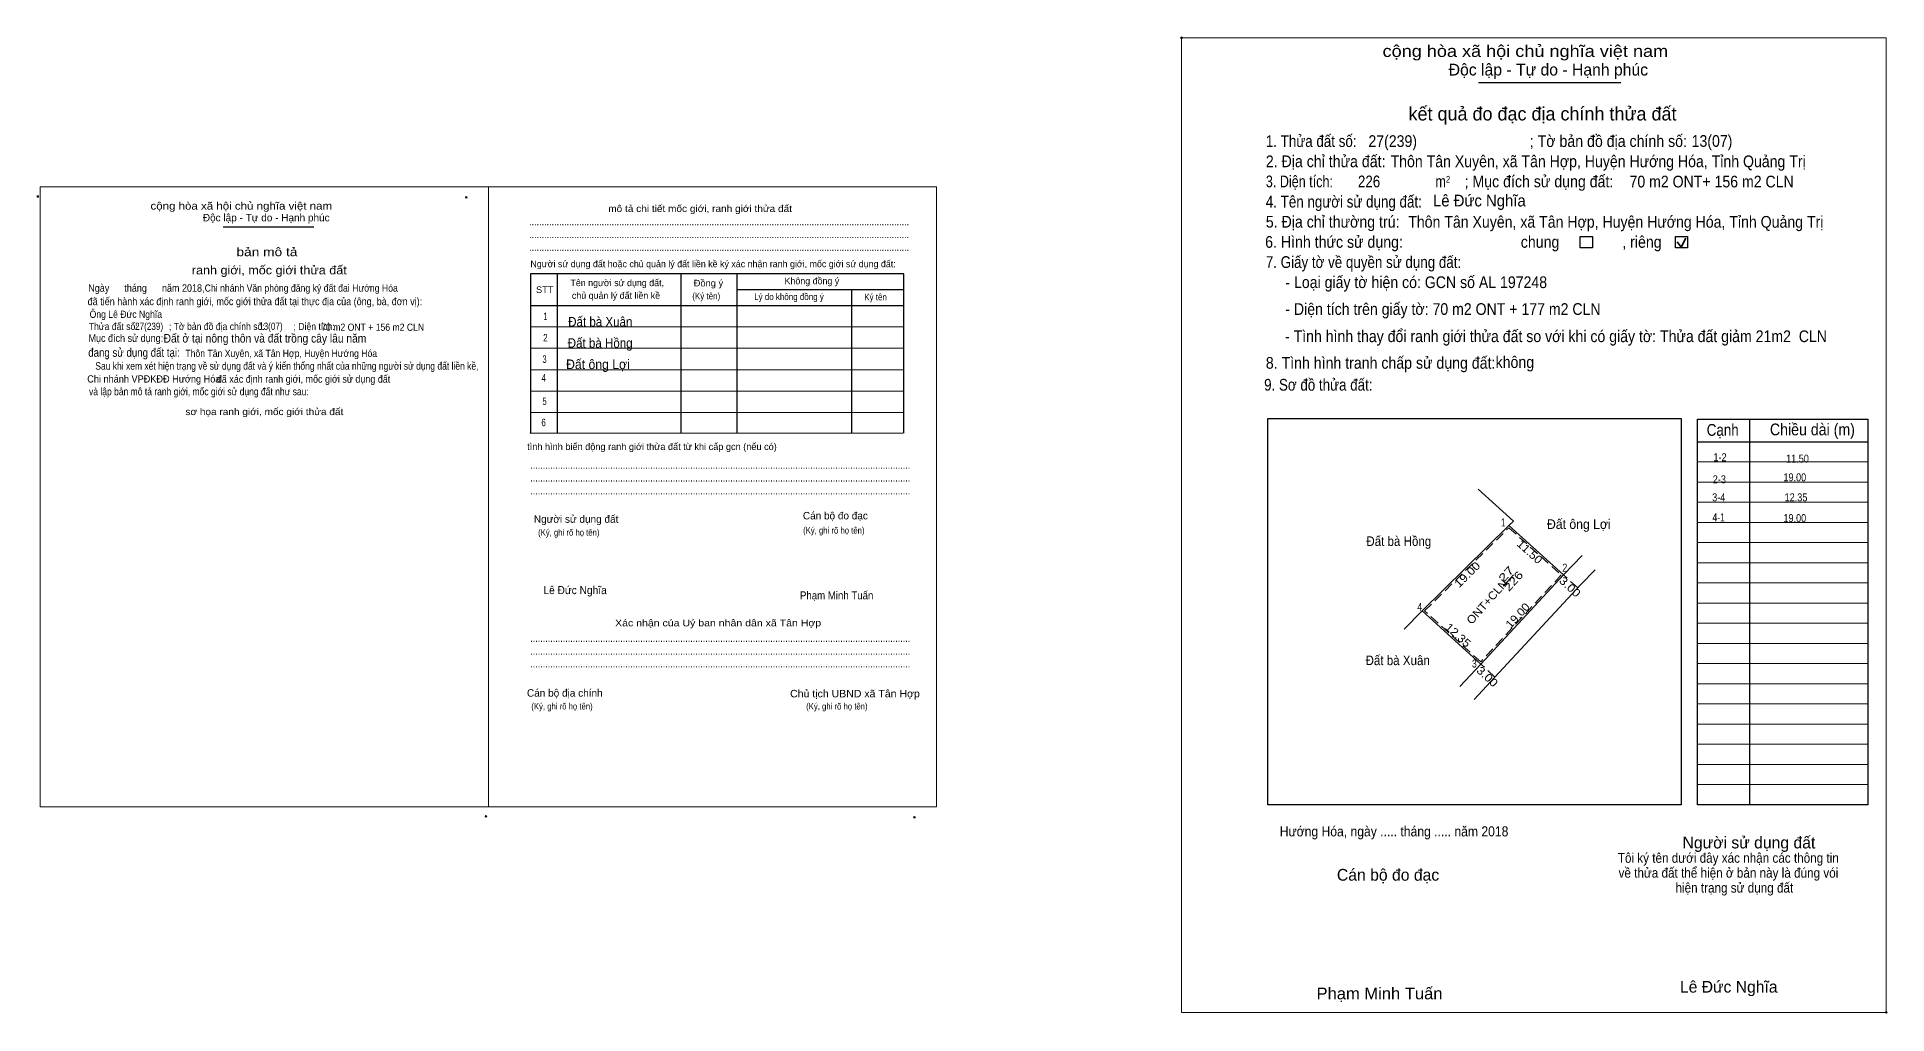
# Model space of a CAD drawing. Header units: metres. Extents: x 551515 to 552128, y 1840551 to 1840735.
# Drawn here: x 551515.3 to 551804.3, y 1840582.2 to 1840734.8 of the extents above; entities that cross this region are included whole.
import ezdxf
from ezdxf.enums import TextEntityAlignment as Align

# ---------------------------------------------------------------- set-up
doc = ezdxf.new("R2010")
doc.units = ezdxf.units.M
doc.header["$LTSCALE"] = 0.5
doc.header["$PDMODE"] = 32
doc.header["$PDSIZE"] = 0.25
doc.linetypes.add('MEDIUM_DASHED', pattern=[4.5, 3, -1.5])
for name, color, linetype in [('1', 7, 'Continuous'), ('25', 7, 'Continuous'), ('4', 7, 'Continuous')]:
    doc.layers.add(name, color=color, linetype=linetype)
for name, color, linetype, lineweight in [('17', 7, 'Continuous', 13), ('2', 7, 'Continuous', 13), ('6', 7, 'Continuous', 13), ('7', 7, 'Continuous', 13)]:
    doc.layers.add(name, color=color, linetype=linetype, lineweight=lineweight)

msp = doc.modelspace()

# ---------------------------------------------------------------- linework, layer by layer
at = {"layer": '2'}
for p, q in [((551745.9, 1840659.23), (551740.42, 1840664.22)), ((551745.9, 1840659.23), (551744.21, 1840660.77)), ((551745.9, 1840659.23), (551744.21, 1840660.77)), ((551745.9, 1840659.23), (551744.21, 1840660.77)), ((551745.9, 1840659.23), (551744.21, 1840660.77)), ((551745.9, 1840659.23), (551744.21, 1840660.77)), ((551745.9, 1840659.23), (551744.21, 1840660.77)), ((551745.9, 1840659.23), (551744.21, 1840660.77)), ((551745.2, 1840658.53), (551753.74, 1840650.83)), ((551745.2, 1840658.53), (551753.74, 1840650.83)), ((551756.64, 1840653.83), (551753.74, 1840650.83)), ((551740.82, 1840636.9), (551753.74, 1840650.83)), ((551740.82, 1840636.9), (551753.74, 1840650.83)), ((551744.32, 1840649.06), (551745.9, 1840650.85)), ((551728.83, 1840642.35), (551731.67, 1840645.19)), ((551728.83, 1840642.35), (551731.67, 1840645.19)), ((551728.83, 1840642.35), (551731.67, 1840645.19)), ((551728.83, 1840642.35), (551731.67, 1840645.19)), ((551728.83, 1840642.35), (551731.67, 1840645.19)), ((551728.83, 1840642.35), (551731.67, 1840645.19)), ((551728.83, 1840642.35), (551731.67, 1840645.19)), ((551728.83, 1840642.35), (551731.67, 1840645.19)), ((551740.82, 1840636.9), (551731.67, 1840645.19)), ((551740.82, 1840636.9), (551731.67, 1840645.19)), ((551740.82, 1840636.9), (551737.56, 1840633.39))]:
    msp.add_line(p, q, dxfattribs=at)
at = {"layer": '2', "linetype": 'MEDIUM_DASHED'}
for p, q in [((551755.95, 1840648.79), (551753.74, 1840650.83)), ((551743.02, 1840634.86), (551740.82, 1840636.9))]:
    msp.add_line(p, q, dxfattribs=at)
at = {"layer": '2'}
for points in [[(551731.67, 1840645.19), (551745.2, 1840658.53), (551745.9, 1840659.23)], [(551731.67, 1840645.19), (551745.2, 1840658.53), (551745.9, 1840659.23)], [(551758.66, 1840651.6), (551756.46, 1840649.34), (551743.02, 1840634.87), (551739.76, 1840631.35)]]:
    msp.add_lwpolyline(points, dxfattribs=at)
at = {"layer": '2', "linetype": 'MEDIUM_DASHED'}
msp.add_lwpolyline([(551745.21, 1840658.19), (551753.38, 1840650.81), (551740.8, 1840637.25), (551732.03, 1840645.2)], close=True, dxfattribs=at)
at = {"layer": '7', "lineweight": 25}
for p, q in [((551740.43, 1840727.72), (551762.68, 1840727.72)), ((551544.39, 1840705.21), (551558.55, 1840705.21)), ((551596.58, 1840697.83), (551596.58, 1840672.96)), ((551615.89, 1840697.73), (551615.89, 1840672.96)), ((551624.61, 1840697.73), (551624.61, 1840672.96)), ((551624.61, 1840695.42), (551650.72, 1840695.42)), ((551642.54, 1840695.42), (551642.54, 1840672.96)), ((551592.39, 1840692.88), (551650.72, 1840692.88)), ((551782.78, 1840675.13), (551782.78, 1840614.93)), ((551774.65, 1840671.62), (551801.26, 1840671.62))]:
    msp.add_line(p, q, dxfattribs=at)
at = {"layer": '7', "lineweight": 35}
for p, q in [((551771.47, 1840702.85), (551772.09, 1840702.03)), ((551772.09, 1840702.03), (551772.86, 1840703.4))]:
    msp.add_line(p, q, dxfattribs=at)
at = {"layer": '7'}
for p, q in [((551592.39, 1840689.55), (551650.72, 1840689.55)), ((551592.39, 1840686.21), (551650.72, 1840686.21)), ((551592.39, 1840682.87), (551650.72, 1840682.87)), ((551592.39, 1840679.53), (551650.72, 1840679.53)), ((551592.39, 1840676.19), (551650.72, 1840676.19)), ((551592.29, 1840672.96), (551650.61, 1840672.96)), ((551774.65, 1840668.47), (551801.26, 1840668.47)), ((551774.65, 1840665.32), (551801.26, 1840665.32)), ((551774.65, 1840662.17), (551801.26, 1840662.17)), ((551774.65, 1840659.02), (551801.26, 1840659.02)), ((551774.65, 1840655.87), (551801.26, 1840655.87)), ((551774.65, 1840652.72), (551801.26, 1840652.72)), ((551774.65, 1840649.57), (551801.26, 1840649.57)), ((551774.65, 1840646.42), (551801.26, 1840646.42)), ((551774.65, 1840643.27), (551801.26, 1840643.27)), ((551774.65, 1840640.12), (551801.26, 1840640.12)), ((551774.65, 1840636.97), (551801.26, 1840636.97)), ((551774.65, 1840633.82), (551801.26, 1840633.82)), ((551774.65, 1840630.67), (551801.26, 1840630.67)), ((551774.65, 1840627.53), (551801.26, 1840627.53)), ((551774.65, 1840624.38), (551801.26, 1840624.38)), ((551774.65, 1840621.23), (551801.26, 1840621.23)), ((551774.65, 1840618.08), (551801.26, 1840618.08))]:
    msp.add_line(p, q, dxfattribs=at)
for points in [[(551694.07, 1840734.71), (551804.13, 1840734.71), (551804.13, 1840582.49), (551694.07, 1840582.49)], [(551515.82, 1840711.41), (551585.82, 1840711.41), (551585.82, 1840614.59), (551515.82, 1840614.59)], [(551585.82, 1840711.41), (551655.82, 1840711.41), (551655.82, 1840614.59), (551585.82, 1840614.59)], [(551585.82, 1840711.41), (551655.82, 1840711.41), (551655.82, 1840614.59), (551585.82, 1840614.59)]]:
    msp.add_lwpolyline(points, close=True, dxfattribs=at)
at = {"layer": '7', "lineweight": 25}
for points in [[(551756.35, 1840703.66), (551758.24, 1840703.66), (551758.24, 1840701.9), (551756.35, 1840701.9)], [(551771.22, 1840703.66), (551773.11, 1840703.66), (551773.11, 1840701.9), (551771.22, 1840701.9)], [(551707.57, 1840675.24), (551772.13, 1840675.24), (551772.13, 1840614.93), (551707.57, 1840614.93)], [(551774.65, 1840675.13), (551801.26, 1840675.13), (551801.26, 1840614.93), (551774.65, 1840614.93)]]:
    msp.add_lwpolyline(points, close=True, dxfattribs=at)
msp.add_lwpolyline([(551650.72, 1840672.96), (551650.72, 1840697.83), (551592.39, 1840697.83), (551592.39, 1840672.96)], dxfattribs=at)
at = {"layer": '7'}
for p in [(551694.07, 1840734.71), (551515.44, 1840709.92), (551582.36, 1840709.78), (551585.44, 1840613.1), (551652.36, 1840612.96), (551804.13, 1840582.49)]:
    msp.add_point(p, dxfattribs=at)

# ---------------------------------------------------------------- texts
at = {"layer": '1'}
for s, height, width, p in [('Hướng Hóa, ngày ..... tháng ..... năm 2018', 1.575, 0.9, (551709.42, 1840609.98)), ('Phạm Minh Tuấn', 1.84, 1.05, (551715.16, 1840584.53))]:
    msp.add_text(s, height=height, dxfattribs=dict(at, width=width)).set_placement(p)
msp.add_text('Lê Đức Nghĩa', height=1.83, dxfattribs=at).set_placement((551771.92, 1840585.58))
at = {"layer": '17'}
for s, width, p in [('Lê Đức Nghĩa', 0.95, (551594.41, 1840647.82)), ('Phạm Minh Tuấn', 0.9, (551634.48, 1840647))]:
    msp.add_text(s, height=1.25, dxfattribs=dict(at, width=width)).set_placement(p)
at = {"layer": '2'}
for s, height, width, p in [('Đất bà Xuân', 1.5, 0.9, (551603.295, 1840689.61)), ('Đất bà Hồng', 1.5, 0.9, (551603.275, 1840686.29)), ('Đất ông Lợi', 1.5, 0.95, (551602.925, 1840682.97)), ('1-2', 1.25, 0.85, (551778.17, 1840668.57)), ('11.50', 1.25, 0.85, (551790.275, 1840668.36)), ('2-3', 1.25, 0.85, (551778.07, 1840665.13)), ('19.00', 1.25, 0.85, (551789.855, 1840665.44)), ('3-4', 1.25, 0.85, (551777.975, 1840662.31)), ('12.35', 1.25, 0.85, (551790.04, 1840662.31)), ('Đất ông Lợi', 1.5, 0.95, (551756.125, 1840658)), ('4-1', 1.25, 0.8, (551777.965, 1840659.18)), ('19.00', 1.25, 0.85, (551789.855, 1840659.07)), ('Đất bà Hồng', 1.5, 0.9, (551728.005, 1840655.34)), ('Đất bà Xuân', 1.5, 0.9, (551727.835, 1840636.73))]:
    msp.add_text(s, height=height, dxfattribs=dict(at, width=width)).set_placement(p, align=Align.CENTER)
for s, width, p in [(' 1', 0.75, (551744.65, 1840658.39)), (' 2', 0.85, (551754.33, 1840651.32)), (' 4', 0.85, (551731.67, 1840645.19)), (' 3', 0.8, (551740.18, 1840636.35))]:
    msp.add_text(s, height=1.25, dxfattribs=dict(at, width=width)).set_placement(p, align=Align.RIGHT)
for s, rotation, width, p in [('11.50', 317.961, 1.1, (551748.0265, 1840653.9673)), ('19.00', 44.595, 1.15, (551739.1412, 1840650.4269)), ('27', 48.347, 1.4, (551745.2503, 1840650.5296)), ('226', 48.347, 1.25, (551746.3805, 1840649.4446)), ('3.00', 317.291, 1.15, (551754.3161, 1840648.4859)), ('19.00', 47.154, 1.1, (551747.0277, 1840644.055)), ('12.35', 317.823, 1.1, (551736.8454, 1840640.9387)), ('3.00', 317.161, 1.15, (551741.405, 1840634.4708))]:
    msp.add_text(s, height=1.25, rotation=rotation, dxfattribs=dict(at, width=width)).set_placement(p, align=Align.CENTER)
at = {"layer": '2', "width": 1.1}
msp.add_text('ONT+CLN', height=1.25, rotation=48.347, dxfattribs=at).set_placement((551745.1243, 1840649.4392), align=Align.RIGHT)
at = {"layer": '25'}
for s, height, width, p in [('Chi nhánh Văn phòng đăng ký đất đai Hướng Hóa', 1.125, 0.9, (551541.5, 1840695.06)), ('Đất ở tại nông thôn và đất trồng cây lâu năm ', 1.33, 0.9, (551535.09, 1840687.11)), ('Chi nhánh VPĐKĐĐ Hướng Hóa', 1.125, 0.95, (551523.16, 1840680.87))]:
    msp.add_text(s, height=height, dxfattribs=dict(at, width=width)).set_placement(p)
at = {"layer": '4'}
for s, height, width, p in [('226', 1.83, 0.85, (551721.63, 1840711.36)), ('70 m2 ONT + 156 m2 CLN', 1.12, 0.9, (551559.71, 1840688.95))]:
    msp.add_text(s, height=height, dxfattribs=dict(at, width=width)).set_placement(p)
at = {"layer": '6', "width": 0.9}
for s, height, p in [('70 m2 ONT+ 156 m2 CLN', 1.83, (551764.04, 1840711.34)), ('Ông Lê Đức Nghĩa', 1.12, (551523.53, 1840690.97))]:
    msp.add_text(s, height=height, dxfattribs=at).set_placement(p)
at = {"layer": '7'}
for s, height, width, p in [('cộng hòa xã hội chủ nghĩa việt nam', 1.837, 1.15, (551725.47, 1840731.72)), ('1. Thửa đất số:', 1.837, 0.85, (551707.24, 1840717.66)), ('27(239)', 1.83, 0.9, (551723.26, 1840717.66)), ('; Tờ bản đồ địa chính số:', 1.837, 0.9, (551748.46, 1840717.66)), ('13(07)', 1.83, 0.9, (551773.74, 1840717.68)), ('2. Địa chỉ thửa đất:', 1.837, 0.9, (551707.24, 1840714.5)), ('Thôn Tân Xuyên, xã Tân Hợp, Huyện Hướng Hóa, Tỉnh Quảng Trị', 1.83, 0.9, (551726.72, 1840714.5)), ('3. Diện tích:', 1.837, 0.8, (551707.24, 1840711.36)), ('m', 1.837, 0.8, (551733.72, 1840711.36)), ('2', 1.05, 0.8, (551735.38, 1840712.09)), ('; Mục đích sử dụng đất:', 1.837, 0.9, (551738.28, 1840711.36)), ('4. Tên người sử dụng đất:', 1.837, 0.85, (551707.24, 1840708.2)), ('Lê Đức Nghĩa', 1.83, 0.95, (551733.35, 1840708.37)), ('cộng hòa xã hội chủ nghĩa việt nam', 1.168, 1.15, (551533.04, 1840707.88)), ('5. Địa chỉ thường trú:', 1.837, 0.9, (551707.24, 1840705.06)), ('Thôn Tân Xuyên, xã Tân Hợp, Huyện Hướng Hóa, Tỉnh Quảng Trị', 1.83, 0.9, (551729.48, 1840705.05)), ('........................................................................................................................................................', 1.168, 0.9, (551592.16, 1840705.44)), ('6. Hình thức sử dụng:', 1.837, 0.9, (551707.13, 1840701.91)), ('chung                , riêng', 1.837, 0.9, (551747.06, 1840701.91)), ('........................................................................................................................................................', 1.168, 0.9, (551592.16, 1840703.44)), ('........................................................................................................................................................', 1.168, 0.9, (551592.16, 1840701.43)), ('7. Giấy tờ về quyền sử dụng đất:', 1.837, 0.85, (551707.24, 1840698.76)), ('Ngày      tháng      năm 2018,', 1.17, 0.9, (551523.32, 1840695.04)), ('STT', 1.035, 1.05, (551593.25, 1840694.85)), ('Đồng ý', 1.035, 1.05, (551617.88, 1840695.88)), ('     - Loại giấy tờ hiện có: GCN số AL 197248', 1.83, 0.9, (551707.24, 1840695.62)), (' đã tiến hành xác định ranh giới, mốc giới thửa đất tại thực địa của (ông, bà, đơn vị):', 1.17, 0.9, (551522.84, 1840692.95)), ('(Ký tên)', 1.035, 0.9, (551617.66, 1840693.86)), ('Lý do không đồng ý', 1.035, 0.9, (551627.33, 1840693.75)), ('Ký tên', 1.035, 0.9, (551644.52, 1840693.7)), ('- Diện tích trên giấy tờ: 70 m2 ONT + 177 m2 CLN', 1.83, 0.9, (551710.28, 1840691.43)), ('Thửa đất số:             ; Tờ bản đồ địa chính số:            ; Diện tích:', 1.12, 0.9, (551523.4, 1840689.07)), ('27(239)', 1.12, 0.85, (551530.63, 1840689.09)), ('13(07)', 1.12, 0.85, (551550, 1840689.1)), ('Mục đích sử dụng:', 1.17, 0.9, (551523.36, 1840687.22)), ('     - Tình hình thay đổi ranh giới thửa đất so với khi có giấy tờ: Thửa đất giảm 21m2  CLN', 1.83, 0.9, (551707.17, 1840687.18)), ('đang sử dụng đất tại:', 1.33, 0.85, (551523.32, 1840684.89)), ('Sau khi xem xét hiện trạng về sử dụng đất và ý kiến thống nhất của những người sử dụng đất liền kề,', 1.168, 0.85, (551524.42, 1840682.87)), ('Thôn Tân Xuyên, xã Tân Hợp, Huyện Hướng Hóa', 1.12, 0.9, (551538.49, 1840684.86)), ('8. Tình hình tranh chấp sử dụng đất: ', 1.835, 0.9, (551707.24, 1840683.02)), ('không', 1.837, 0.9, (551743.12, 1840683.14)), ('đã xác định ranh giới, mốc giới sử dụng đất', 1.165, 0.9, (551543.4, 1840680.84)), ('9. Sơ đồ thửa đất:', 1.837, 0.85, (551706.97, 1840679.6)), (' và lập bản mô tả ranh giới, mốc giới sử dụng đất như sau:', 1.169, 0.85, (551523.07, 1840678.88)), ('Cạnh', 1.837, 0.85, (551776.1, 1840672.55)), ('Chiều dài (m)', 1.837, 0.9, (551785.97, 1840672.62)), ('........................................................................................................................................................', 1.168, 0.9, (551592.35, 1840667.39)), ('........................................................................................................................................................', 1.168, 0.9, (551592.35, 1840665.39)), ('........................................................................................................................................................', 1.168, 0.9, (551592.35, 1840663.38)), ('(Ký, ghi rõ họ tên)', 1.002, 0.9, (551593.58, 1840656.95)), ('(Ký, ghi rõ họ tên)', 1.002, 0.9, (551634.97, 1840657.28)), ('........................................................................................................................................................', 1.168, 0.9, (551592.35, 1840640.36)), ('........................................................................................................................................................', 1.168, 0.9, (551592.35, 1840638.36)), ('........................................................................................................................................................', 1.168, 0.9, (551592.35, 1840636.36)), ('Chủ tịch UBND xã Tân Hợp', 1.17, 1.05, (551632.94, 1840631.7)), ('(Ký, ghi rõ họ tên)', 1.002, 0.9, (551592.52, 1840629.8)), ('(Ký, ghi rõ họ tên)', 1.002, 0.9, (551635.45, 1840629.8))]:
    msp.add_text(s, height=height, dxfattribs=dict(at, width=width)).set_placement(p)
for s, height, p in [('Độc lập - Tự do - Hạnh phúc', 1.837, (551735.8, 1840728.82)), ('Độc lập - Tự do - Hạnh phúc', 1.168, (551541.22, 1840706.04)), ('Người sử dụng đất hoặc chủ quản lý đất liền kề ký xác nhận ranh giới, mốc giới sử dụng đất:', 1.035, (551592.38, 1840698.88)), ('Tên người sử dụng đất,', 1.035, (551598.63, 1840695.92)), ('Không đồng ý', 1.035, (551632.07, 1840696.22)), ('chủ quản lý đất liền kề', 1.035, (551598.86, 1840693.94)), ('tình hình biến động ranh giới thửa đất từ khi cấp gcn (nếu có)', 1.068, (551591.88, 1840670.32)), ('Cán bộ đo đạc', 1.166, (551634.94, 1840659.49)), ('Người sử dụng đất', 1.169, (551592.92, 1840658.96)), ('Cán bộ địa chính', 1.169, (551591.84, 1840631.8)), ('Người sử dụng đất', 1.837, (551772.32, 1840608.1)), ('Cán bộ đo đạc', 1.837, (551718.34, 1840603.06))]:
    msp.add_text(s, height=height, dxfattribs=at).set_placement(p)
for s, height, p in [('kết quả đo đạc địa chính thửa đất', 2.1, (551750.45, 1840721.8)), ('.', 0.5249, (551804.1267, 1840582.24))]:
    msp.add_text(s, height=height, dxfattribs=at).set_placement(p, align=Align.CENTER)
for s, height, width, p in [('mô tả chi tiết mốc giới, ranh giới thửa đất', 1.068, 1.1, (551618.885, 1840707.5)), ('bản mô tả', 1.335, 1.2, (551551.23, 1840700.6)), ('ranh giới, mốc giới thửa đất', 1.335, 1.1, (551551.595, 1840697.76)), ('1', 1.168, 0.65, (551594.715, 1840690.62)), ('2', 1.168, 0.8, (551594.715, 1840687.28)), ('3', 1.169, 0.75, (551594.585, 1840683.94)), ('4', 1.169, 0.8, (551594.46, 1840681.02)), ('5', 1.169, 0.75, (551594.595, 1840677.36)), ('sơ họa ranh giới, mốc giới thửa đất', 1.068, 1.1, (551550.825, 1840675.78)), ('6', 1.169, 0.8, (551594.435, 1840674.05)), ('Xác nhận của Uỷ ban nhân dân xã Tân Hợp', 1.07, 1.15, (551621.695, 1840642.78)), ('Tôi ký tên dưới đây xác nhận các thông tin', 1.518, 0.9, (551779.47, 1840605.86)), ('về thửa đất thể hiện ở bản này là đúng vói', 1.518, 0.9, (551779.49, 1840603.53)), ('hiện trạng sử dụng đất', 1.518, 0.9, (551780.415, 1840601.2))]:
    msp.add_text(s, height=height, dxfattribs=dict(at, width=width)).set_placement(p, align=Align.CENTER)

doc.saveas('drawing.dxf')
